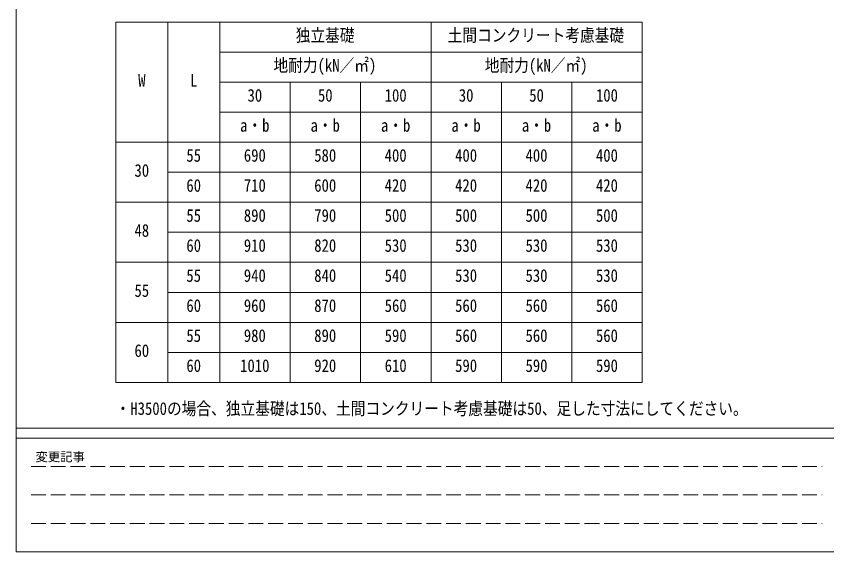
# Model space of a CAD drawing. Units: millimetres at full size, sheet at 1:50; details may follow other scales. Extents: x -14053 to 14053, y -9700 to 9700.
# Drawn here: x -14053 to -5853, y -9700 to -4284 of the extents above; entities that cross this region are included whole.
import ezdxf
from ezdxf.enums import TextEntityAlignment as Align

# ---------------------------------------------------------------- set-up
doc = ezdxf.new("R2010")
doc.units = ezdxf.units.MM
doc.header["$LTSCALE"] = 50
doc.linetypes.add('DASHED3', pattern=[4, 3, -1])
doc.layers.add('0-D', color=7, linetype='Continuous', lineweight=9)
doc.layers.add('F-0', color=7, linetype='Continuous', lineweight=9)
doc.styles.add('ＭＳ ゴシック', font='')
doc.styles.get('ＭＳ ゴシック').set_extended_font_data('MS Gothic')

msp = doc.modelspace()

# ---------------------------------------------------------------- linework, layer by layer
at = {"layer": '0-D'}
for p, q in [((-13044.44, -4342.53), (-13044.44, -7987.53)), ((-13044.44, -4342.53), (-7719.44, -4342.53)), ((-12519.44, -4342.53), (-12519.44, -7987.53)), ((-11994.44, -4342.53), (-11994.44, -7987.53)), ((-9856.94, -4342.53), (-9856.94, -7987.53)), ((-7719.44, -4342.53), (-7719.44, -7987.53)), ((-11994.44, -4646.28), (-7719.44, -4646.28)), ((-11994.44, -4950.03), (-7719.44, -4950.03)), ((-11281.94, -4950.03), (-11281.94, -7987.53)), ((-10569.44, -4950.03), (-10569.44, -7987.53)), ((-9144.44, -4950.03), (-9144.44, -7987.53)), ((-8431.94, -4950.03), (-8431.94, -7987.53)), ((-11994.44, -5253.78), (-7719.44, -5253.78)), ((-13044.44, -5557.53), (-7719.44, -5557.53)), ((-12519.44, -5861.28), (-7719.44, -5861.28)), ((-13044.44, -6165.03), (-7719.44, -6165.03)), ((-12519.44, -6468.78), (-7719.44, -6468.78)), ((-13044.44, -6772.53), (-7719.44, -6772.53)), ((-12519.44, -7076.28), (-7719.44, -7076.28)), ((-13044.44, -7380.03), (-7719.44, -7380.03)), ((-12519.44, -7683.78), (-7719.44, -7683.78)), ((-13044.44, -7987.53), (-7719.44, -7987.53))]:
    msp.add_line(p, q, dxfattribs=at)
at = {"layer": 'F-0', "color": 5, "lineweight": 5}
for p, q in [((-14053.43, 9700), (-14053.43, -9700)), ((-14053.43, -8450), (13346.57, -8450)), ((-14053.43, -8550), (8901.98, -8550)), ((-14053.43, -9700), (13346.57, -9700))]:
    msp.add_line(p, q, dxfattribs=at)
at = {"layer": 'F-0', "color": 4, "linetype": 'DASHED3'}
for p, q in [((-13903.43, -8837.5), (-5898.03, -8837.5)), ((-13903.43, -9125), (-5898.03, -9125)), ((-13903.43, -9412.5), (-5898.03, -9412.5))]:
    msp.add_line(p, q, dxfattribs=at)

# ---------------------------------------------------------------- texts
at = {"layer": '0-D', "style": 'ＭＳ ゴシック', "width": 0.85}
for s, p in [('独立基礎', (-11225.69, -4578.78)), ('土間コンクリート考慮基礎', (-9688.19, -4578.78)), ('地耐力(kN／㎡)', (-11450.69, -4882.53)), ('地耐力(kN／㎡)', (-9313.19, -4882.53)), ('W', (-12819.44, -5034.4)), ('L', (-12294.44, -5034.4)), ('30', (-11713.19, -5186.28)), ('50', (-11000.69, -5186.28)), ('100', (-10325.69, -5186.28)), ('30', (-9575.69, -5186.28)), ('50', (-8863.19, -5186.28)), ('100', (-8188.19, -5186.28)), ('a・b', (-11788.19, -5490.03)), ('a・b', (-11075.69, -5490.03)), ('a・b', (-10363.19, -5490.03)), ('a・b', (-9650.69, -5490.03)), ('a・b', (-8938.19, -5490.03)), ('a・b', (-8225.69, -5490.03)), ('55', (-12331.94, -5793.78)), ('690', (-11750.69, -5793.78)), ('580', (-11038.19, -5793.78)), ('400', (-10325.69, -5793.78)), ('400', (-9613.19, -5793.78)), ('400', (-8900.69, -5793.78)), ('400', (-8188.19, -5793.78)), ('30', (-12856.94, -5945.65)), ('60', (-12331.94, -6097.53)), ('710', (-11750.69, -6097.53)), ('600', (-11038.19, -6097.53)), ('420', (-10325.69, -6097.53)), ('420', (-9613.19, -6097.53)), ('420', (-8900.69, -6097.53)), ('420', (-8188.19, -6097.53)), ('55', (-12331.94, -6401.28)), ('890', (-11750.69, -6401.28)), ('790', (-11038.19, -6401.28)), ('500', (-10325.69, -6401.28)), ('500', (-9613.19, -6401.28)), ('500', (-8900.69, -6401.28)), ('500', (-8188.19, -6401.28)), ('48', (-12856.94, -6553.15)), ('60', (-12331.94, -6705.03)), ('910', (-11750.69, -6705.03)), ('820', (-11038.19, -6705.03)), ('530', (-10325.69, -6705.03)), ('530', (-9613.19, -6705.03)), ('530', (-8900.69, -6705.03)), ('530', (-8188.19, -6705.03)), ('55', (-12331.94, -7008.78)), ('940', (-11750.69, -7008.78)), ('840', (-11038.19, -7008.78)), ('540', (-10325.69, -7008.78)), ('530', (-9613.19, -7008.78)), ('530', (-8900.69, -7008.78)), ('530', (-8188.19, -7008.78)), ('55', (-12856.94, -7160.65)), ('60', (-12331.94, -7312.53)), ('960', (-11750.69, -7312.53)), ('870', (-11038.19, -7312.53)), ('560', (-10325.69, -7312.53)), ('560', (-9613.19, -7312.53)), ('560', (-8900.69, -7312.53)), ('560', (-8188.19, -7312.53)), ('55', (-12331.94, -7616.28)), ('980', (-11750.69, -7616.28)), ('890', (-11038.19, -7616.28)), ('590', (-10325.69, -7616.28)), ('560', (-9613.19, -7616.28)), ('560', (-8900.69, -7616.28)), ('560', (-8188.19, -7616.28)), ('60', (-12856.94, -7768.15)), ('60', (-12331.94, -7920.03)), ('1010', (-11788.19, -7920.03)), ('920', (-11038.19, -7920.03)), ('610', (-10325.69, -7920.03)), ('590', (-9613.19, -7920.03)), ('590', (-8900.69, -7920.03)), ('590', (-8188.19, -7920.03)), ('・H3500の場合、独立基礎は150、土間コンクリート考慮基礎は50、足した寸法にしてください。', (-13047.79, -8353.87))]:
    msp.add_text(s, height=128.3, dxfattribs=at).set_placement(p, align=Align.BOTTOM_LEFT)
at = {"layer": 'F-0', "style": 'ＭＳ ゴシック'}
msp.add_text('変更記事', height=91.64, dxfattribs=at).set_placement((-13858.06, -8812.5), align=Align.BOTTOM_LEFT)

doc.saveas('drawing.dxf')
